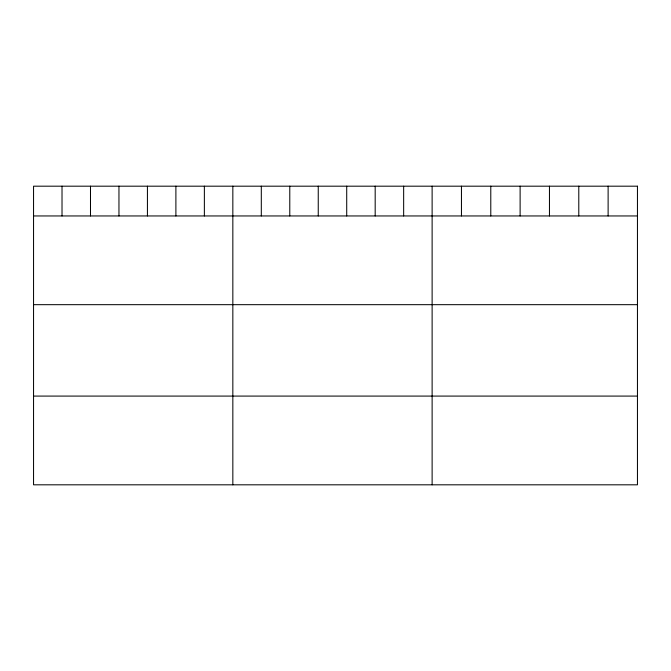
<?xml version="1.0" encoding="UTF-8"?>
<svg xmlns="http://www.w3.org/2000/svg" width="671" height="671" viewBox="0 0 671 671"><rect width="100%" height="100%" fill="white"/><g stroke="black" fill="none" stroke-linecap="round" stroke-linejoin="round"><path stroke-width="1.01" d="M33.55 215.953L637.45 215.953M33.55 304.676L637.45 304.676M33.55 396.083L637.45 396.083M608.119 186.186L608.119 215.953M578.788 186.186L578.788 215.953M549.457 186.186L549.457 215.953M520.117 186.186L520.117 215.953M490.786 186.186L490.786 215.953M461.455 186.186L461.455 215.953M432.124 186.186L432.124 484.814M403.657 186.186L403.657 215.953M375.181 186.186L375.181 215.953M346.714 186.186L346.714 215.953M318.247 186.186L318.247 215.953M289.78 186.186L289.78 215.953M261.304 186.186L261.304 215.953M232.837 186.186L232.837 484.814M204.37 186.186L204.37 215.953M175.894 186.186L175.894 215.953M147.427 186.186L147.427 215.953M118.96 186.186L118.96 215.953M90.493 186.186L90.493 215.953M62.017 186.186L62.017 215.953M637.45 186.186L33.55 186.186L33.55 484.814L637.45 484.814L637.45 186.186"/></g></svg>
